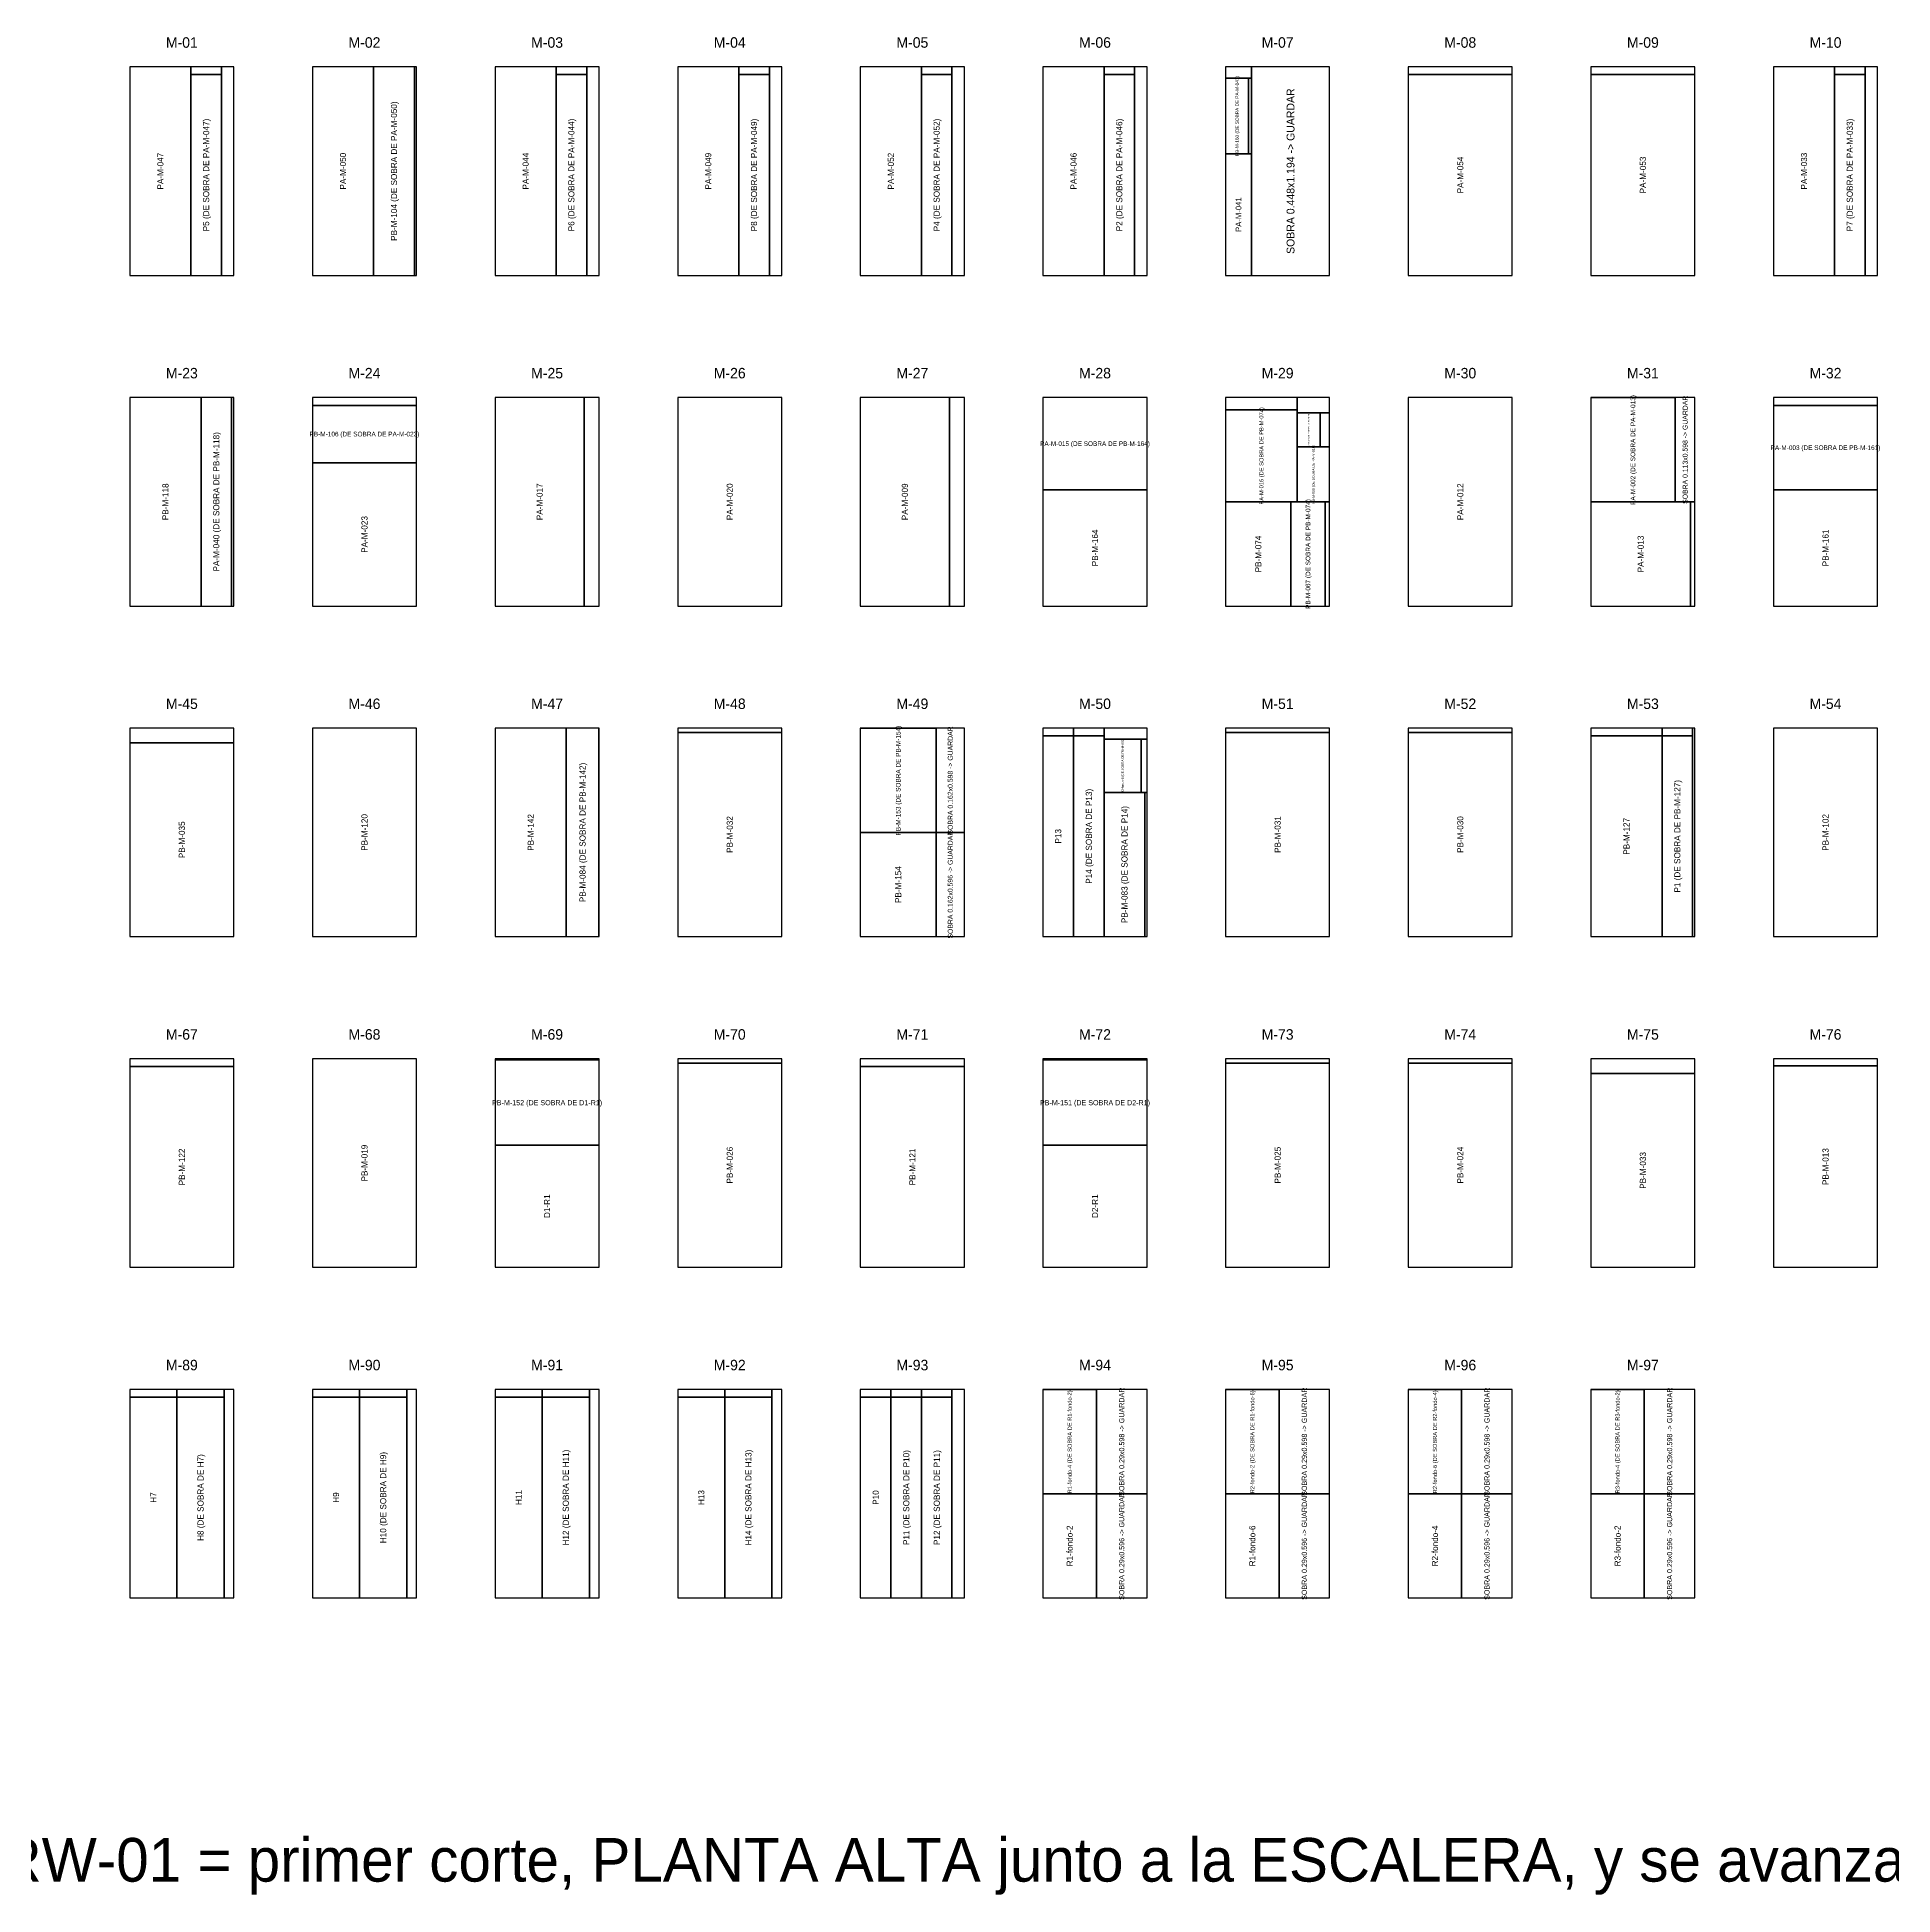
# Model space of a CAD drawing. Header units: metres. Extents: x 261.3 to 349, y -132.1 to -56.9.
# Drawn here: x 271.94 to 282.57, y -85.24 to -74.6 of the extents above; entities that cross this region are included whole.
import ezdxf
from ezdxf.enums import TextEntityAlignment as Align

# ---------------------------------------------------------------- set-up
doc = ezdxf.new("R2010")
doc.units = ezdxf.units.M
for name, color, linetype in [('PLAN-CORTE-DESPERDICIO', 1, 'Continuous'), ('PLAN-CORTE-PIEZAS-A-ABRIR', 7, 'Continuous'), ('PLAN-CORTE-RECORTES', 3, 'Continuous'), ('PLAN-CORTE-SOBRANTES', 2, 'Continuous'), ('PLAN-CORTE-TEXTOS', 5, 'Continuous')]:
    doc.layers.add(name, color=color, linetype=linetype)

msp = doc.modelspace()

# ---------------------------------------------------------------- linework, layer by layer
at = {"layer": 'PLAN-CORTE-DESPERDICIO'}
for points in [[(272.821, -74.815), (272.996, -74.815), (272.996, -74.771), (272.821, -74.771)], [(272.996, -75.965), (273.067, -75.965), (273.067, -74.771), (272.996, -74.771)], [(274.101, -75.965), (274.113, -75.965), (274.113, -74.771), (274.101, -74.771)], [(274.913, -74.815), (275.088, -74.815), (275.088, -74.771), (274.913, -74.771)], [(275.088, -75.965), (275.159, -75.965), (275.159, -74.771), (275.088, -74.771)], [(275.959, -74.815), (276.134, -74.815), (276.134, -74.771), (275.959, -74.771)], [(276.134, -75.965), (276.205, -75.965), (276.205, -74.771), (276.134, -74.771)], [(277.005, -74.815), (277.18, -74.815), (277.18, -74.771), (277.005, -74.771)], [(277.18, -75.965), (277.251, -75.965), (277.251, -74.771), (277.18, -74.771)], [(278.051, -74.815), (278.226, -74.815), (278.226, -74.771), (278.051, -74.771)], [(278.226, -75.965), (278.297, -75.965), (278.297, -74.771), (278.226, -74.771)], [(278.747, -74.835), (278.895, -74.835), (278.895, -74.771), (278.747, -74.771)], [(279.793, -74.815), (280.389, -74.815), (280.389, -74.771), (279.793, -74.771)], [(280.839, -74.815), (281.435, -74.815), (281.435, -74.771), (280.839, -74.771)], [(282.235, -74.815), (282.41, -74.815), (282.41, -74.771), (282.235, -74.771)], [(282.41, -75.965), (282.481, -75.965), (282.481, -74.771), (282.41, -74.771)], [(278.879, -75.269), (278.895, -75.269), (278.895, -74.835), (278.879, -74.835)], [(273.053, -77.859), (273.067, -77.859), (273.067, -76.665), (273.053, -76.665)], [(273.517, -76.71), (274.113, -76.71), (274.113, -76.665), (273.517, -76.665)], [(275.073, -77.859), (275.159, -77.859), (275.159, -76.665), (275.073, -76.665)], [(277.165, -77.859), (277.251, -77.859), (277.251, -76.665), (277.165, -76.665)], [(278.747, -76.735), (279.157, -76.735), (279.157, -76.665), (278.747, -76.665)], [(279.157, -76.753), (279.343, -76.753), (279.343, -76.665), (279.157, -76.665)], [(281.885, -76.71), (282.481, -76.71), (282.481, -76.665), (281.885, -76.665)], [(279.289, -76.947), (279.343, -76.947), (279.343, -76.753), (279.289, -76.753)], [(279.317, -77.859), (279.343, -77.859), (279.343, -77.263), (279.317, -77.263)], [(281.409, -77.859), (281.435, -77.859), (281.435, -77.263), (281.409, -77.263)], [(272.471, -78.643), (273.067, -78.643), (273.067, -78.559), (272.471, -78.559)], [(275.609, -78.583), (276.205, -78.583), (276.205, -78.559), (275.609, -78.559)], [(277.701, -78.603), (277.876, -78.603), (277.876, -78.559), (277.701, -78.559)], [(277.876, -78.603), (278.051, -78.603), (278.051, -78.559), (277.876, -78.559)], [(278.051, -78.621), (278.297, -78.621), (278.297, -78.559), (278.051, -78.559)], [(278.263, -78.927), (278.297, -78.927), (278.297, -78.621), (278.263, -78.621)], [(278.747, -78.583), (279.343, -78.583), (279.343, -78.559), (278.747, -78.559)], [(279.793, -78.583), (280.389, -78.583), (280.389, -78.559), (279.793, -78.559)], [(280.839, -78.603), (281.247, -78.603), (281.247, -78.559), (280.839, -78.559)], [(281.247, -78.603), (281.422, -78.603), (281.422, -78.559), (281.247, -78.559)], [(281.422, -79.753), (281.435, -79.753), (281.435, -78.559), (281.422, -78.559)], [(278.285, -79.753), (278.297, -79.753), (278.297, -78.927), (278.285, -78.927)], [(272.471, -80.497), (273.067, -80.497), (273.067, -80.453), (272.471, -80.453)], [(275.609, -80.477), (276.205, -80.477), (276.205, -80.453), (275.609, -80.453)], [(276.655, -80.497), (277.251, -80.497), (277.251, -80.453), (276.655, -80.453)], [(278.747, -80.477), (279.343, -80.477), (279.343, -80.453), (278.747, -80.453)], [(279.793, -80.477), (280.389, -80.477), (280.389, -80.453), (279.793, -80.453)], [(280.839, -80.537), (281.435, -80.537), (281.435, -80.453), (280.839, -80.453)], [(281.885, -80.493), (282.481, -80.493), (282.481, -80.453), (281.885, -80.453)], [(272.471, -82.391), (272.741, -82.391), (272.741, -82.347), (272.471, -82.347)], [(272.741, -82.391), (273.011, -82.391), (273.011, -82.347), (272.741, -82.347)], [(273.011, -83.541), (273.067, -83.541), (273.067, -82.347), (273.011, -82.347)], [(273.517, -82.391), (273.787, -82.391), (273.787, -82.347), (273.517, -82.347)], [(273.787, -82.391), (274.057, -82.391), (274.057, -82.347), (273.787, -82.347)], [(274.057, -83.541), (274.113, -83.541), (274.113, -82.347), (274.057, -82.347)], [(274.563, -82.391), (274.833, -82.391), (274.833, -82.347), (274.563, -82.347)], [(274.833, -82.391), (275.103, -82.391), (275.103, -82.347), (274.833, -82.347)], [(275.103, -83.541), (275.159, -83.541), (275.159, -82.347), (275.103, -82.347)], [(275.609, -82.391), (275.879, -82.391), (275.879, -82.347), (275.609, -82.347)], [(275.879, -82.391), (276.149, -82.391), (276.149, -82.347), (275.879, -82.347)], [(276.149, -83.541), (276.205, -83.541), (276.205, -82.347), (276.149, -82.347)], [(276.655, -82.391), (276.83, -82.391), (276.83, -82.347), (276.655, -82.347)], [(276.83, -82.391), (277.005, -82.391), (277.005, -82.347), (276.83, -82.347)], [(277.005, -82.391), (277.18, -82.391), (277.18, -82.347), (277.005, -82.347)], [(277.18, -83.541), (277.251, -83.541), (277.251, -82.347), (277.18, -82.347)]]:
    msp.add_lwpolyline(points, close=True, dxfattribs=at)
at = {"layer": 'PLAN-CORTE-PIEZAS-A-ABRIR'}
for points in [[(272.471, -75.965), (273.067, -75.965), (273.067, -74.771), (272.471, -74.771)], [(273.517, -75.965), (274.113, -75.965), (274.113, -74.771), (273.517, -74.771)], [(274.563, -75.965), (275.159, -75.965), (275.159, -74.771), (274.563, -74.771)], [(275.609, -75.965), (276.205, -75.965), (276.205, -74.771), (275.609, -74.771)], [(276.655, -75.965), (277.251, -75.965), (277.251, -74.771), (276.655, -74.771)], [(277.701, -75.965), (278.297, -75.965), (278.297, -74.771), (277.701, -74.771)], [(278.747, -75.965), (279.343, -75.965), (279.343, -74.771), (278.747, -74.771)], [(279.793, -75.965), (280.389, -75.965), (280.389, -74.771), (279.793, -74.771)], [(280.839, -75.965), (281.435, -75.965), (281.435, -74.771), (280.839, -74.771)], [(281.885, -75.965), (282.481, -75.965), (282.481, -74.771), (281.885, -74.771)], [(272.471, -77.859), (273.067, -77.859), (273.067, -76.665), (272.471, -76.665)], [(273.517, -77.859), (274.113, -77.859), (274.113, -76.665), (273.517, -76.665)], [(274.563, -77.859), (275.159, -77.859), (275.159, -76.665), (274.563, -76.665)], [(275.609, -77.859), (276.205, -77.859), (276.205, -76.665), (275.609, -76.665)], [(276.655, -77.859), (277.251, -77.859), (277.251, -76.665), (276.655, -76.665)], [(277.701, -77.859), (278.297, -77.859), (278.297, -76.665), (277.701, -76.665)], [(278.747, -77.859), (279.343, -77.859), (279.343, -76.665), (278.747, -76.665)], [(279.793, -77.859), (280.389, -77.859), (280.389, -76.665), (279.793, -76.665)], [(280.839, -77.859), (281.435, -77.859), (281.435, -76.665), (280.839, -76.665)], [(281.885, -77.859), (282.481, -77.859), (282.481, -76.665), (281.885, -76.665)], [(272.471, -79.753), (273.067, -79.753), (273.067, -78.559), (272.471, -78.559)], [(273.517, -79.753), (274.113, -79.753), (274.113, -78.559), (273.517, -78.559)], [(274.563, -79.753), (275.159, -79.753), (275.159, -78.559), (274.563, -78.559)], [(275.609, -79.753), (276.205, -79.753), (276.205, -78.559), (275.609, -78.559)], [(276.655, -79.753), (277.251, -79.753), (277.251, -78.559), (276.655, -78.559)], [(277.701, -79.753), (278.297, -79.753), (278.297, -78.559), (277.701, -78.559)], [(278.747, -79.753), (279.343, -79.753), (279.343, -78.559), (278.747, -78.559)], [(279.793, -79.753), (280.389, -79.753), (280.389, -78.559), (279.793, -78.559)], [(280.839, -79.753), (281.435, -79.753), (281.435, -78.559), (280.839, -78.559)], [(281.885, -79.753), (282.481, -79.753), (282.481, -78.559), (281.885, -78.559)], [(272.471, -81.647), (273.067, -81.647), (273.067, -80.453), (272.471, -80.453)], [(273.517, -81.647), (274.113, -81.647), (274.113, -80.453), (273.517, -80.453)], [(274.563, -81.647), (275.159, -81.647), (275.159, -80.453), (274.563, -80.453)], [(275.609, -81.647), (276.205, -81.647), (276.205, -80.453), (275.609, -80.453)], [(276.655, -81.647), (277.251, -81.647), (277.251, -80.453), (276.655, -80.453)], [(277.701, -81.647), (278.297, -81.647), (278.297, -80.453), (277.701, -80.453)], [(278.747, -81.647), (279.343, -81.647), (279.343, -80.453), (278.747, -80.453)], [(279.793, -81.647), (280.389, -81.647), (280.389, -80.453), (279.793, -80.453)], [(280.839, -81.647), (281.435, -81.647), (281.435, -80.453), (280.839, -80.453)], [(281.885, -81.647), (282.481, -81.647), (282.481, -80.453), (281.885, -80.453)], [(272.471, -83.541), (273.067, -83.541), (273.067, -82.347), (272.471, -82.347)], [(273.517, -83.541), (274.113, -83.541), (274.113, -82.347), (273.517, -82.347)], [(274.563, -83.541), (275.159, -83.541), (275.159, -82.347), (274.563, -82.347)], [(275.609, -83.541), (276.205, -83.541), (276.205, -82.347), (275.609, -82.347)], [(276.655, -83.541), (277.251, -83.541), (277.251, -82.347), (276.655, -82.347)], [(277.701, -83.541), (278.297, -83.541), (278.297, -82.347), (277.701, -82.347)], [(278.747, -83.541), (279.343, -83.541), (279.343, -82.347), (278.747, -82.347)], [(279.793, -83.541), (280.389, -83.541), (280.389, -82.347), (279.793, -82.347)], [(280.839, -83.541), (281.435, -83.541), (281.435, -82.347), (280.839, -82.347)]]:
    msp.add_lwpolyline(points, close=True, dxfattribs=at)
at = {"layer": 'PLAN-CORTE-RECORTES'}
for points in [[(272.471, -75.965), (272.821, -75.965), (272.821, -74.771), (272.471, -74.771)], [(273.517, -75.965), (273.867, -75.965), (273.867, -74.771), (273.517, -74.771)], [(273.867, -75.965), (274.101, -75.965), (274.101, -74.771), (273.867, -74.771)], [(274.563, -75.965), (274.913, -75.965), (274.913, -74.771), (274.563, -74.771)], [(275.609, -75.965), (275.959, -75.965), (275.959, -74.771), (275.609, -74.771)], [(276.655, -75.965), (277.005, -75.965), (277.005, -74.771), (276.655, -74.771)], [(277.701, -75.965), (278.051, -75.965), (278.051, -74.771), (277.701, -74.771)], [(281.885, -75.965), (282.235, -75.965), (282.235, -74.771), (281.885, -74.771)], [(272.821, -75.965), (272.996, -75.965), (272.996, -74.815), (272.821, -74.815)], [(274.913, -75.965), (275.088, -75.965), (275.088, -74.815), (274.913, -74.815)], [(275.959, -75.965), (276.134, -75.965), (276.134, -74.815), (275.959, -74.815)], [(277.005, -75.965), (277.18, -75.965), (277.18, -74.815), (277.005, -74.815)], [(278.051, -75.965), (278.226, -75.965), (278.226, -74.815), (278.051, -74.815)], [(278.747, -75.269), (278.879, -75.269), (278.879, -74.835), (278.747, -74.835)], [(279.793, -75.965), (280.389, -75.965), (280.389, -74.815), (279.793, -74.815)], [(280.839, -75.965), (281.435, -75.965), (281.435, -74.815), (280.839, -74.815)], [(282.235, -75.965), (282.41, -75.965), (282.41, -74.815), (282.235, -74.815)], [(278.747, -75.965), (278.895, -75.965), (278.895, -75.269), (278.747, -75.269)], [(272.471, -77.859), (272.879, -77.859), (272.879, -76.665), (272.471, -76.665)], [(272.879, -77.859), (273.053, -77.859), (273.053, -76.665), (272.879, -76.665)], [(273.517, -77.038), (274.113, -77.038), (274.113, -76.71), (273.517, -76.71)], [(274.563, -77.859), (275.073, -77.859), (275.073, -76.665), (274.563, -76.665)], [(275.609, -77.859), (276.205, -77.859), (276.205, -76.665), (275.609, -76.665)], [(276.655, -77.859), (277.165, -77.859), (277.165, -76.665), (276.655, -76.665)], [(277.701, -77.193), (278.297, -77.193), (278.297, -76.665), (277.701, -76.665)], [(279.793, -77.859), (280.389, -77.859), (280.389, -76.665), (279.793, -76.665)], [(280.839, -77.263), (281.322, -77.263), (281.322, -76.667), (280.839, -76.667)], [(281.885, -77.193), (282.481, -77.193), (282.481, -76.71), (281.885, -76.71)], [(278.747, -77.263), (279.157, -77.263), (279.157, -76.735), (278.747, -76.735)], [(279.157, -76.947), (279.289, -76.947), (279.289, -76.753), (279.157, -76.753)], [(273.517, -77.859), (274.113, -77.859), (274.113, -77.038), (273.517, -77.038)], [(279.157, -77.263), (279.343, -77.263), (279.343, -76.947), (279.157, -76.947)], [(277.701, -77.859), (278.297, -77.859), (278.297, -77.193), (277.701, -77.193)], [(281.885, -77.859), (282.481, -77.859), (282.481, -77.193), (281.885, -77.193)], [(278.747, -77.859), (279.121, -77.859), (279.121, -77.263), (278.747, -77.263)], [(279.121, -77.859), (279.317, -77.859), (279.317, -77.263), (279.121, -77.263)], [(280.839, -77.859), (281.409, -77.859), (281.409, -77.263), (280.839, -77.263)], [(273.517, -79.753), (274.113, -79.753), (274.113, -78.559), (273.517, -78.559)], [(274.563, -79.753), (274.971, -79.753), (274.971, -78.559), (274.563, -78.559)], [(274.971, -79.753), (275.157, -79.753), (275.157, -78.559), (274.971, -78.559)], [(275.609, -79.753), (276.205, -79.753), (276.205, -78.583), (275.609, -78.583)], [(276.655, -79.157), (277.089, -79.157), (277.089, -78.561), (276.655, -78.561)], [(277.701, -79.753), (277.876, -79.753), (277.876, -78.603), (277.701, -78.603)], [(277.876, -79.753), (278.051, -79.753), (278.051, -78.603), (277.876, -78.603)], [(278.051, -78.927), (278.263, -78.927), (278.263, -78.621), (278.051, -78.621)], [(278.747, -79.753), (279.343, -79.753), (279.343, -78.583), (278.747, -78.583)], [(279.793, -79.753), (280.389, -79.753), (280.389, -78.583), (279.793, -78.583)], [(280.839, -79.753), (281.247, -79.753), (281.247, -78.603), (280.839, -78.603)], [(281.247, -79.753), (281.422, -79.753), (281.422, -78.603), (281.247, -78.603)], [(281.885, -79.753), (282.481, -79.753), (282.481, -78.559), (281.885, -78.559)], [(272.471, -79.753), (273.067, -79.753), (273.067, -78.643), (272.471, -78.643)], [(278.051, -79.753), (278.285, -79.753), (278.285, -78.927), (278.051, -78.927)], [(276.655, -79.753), (277.089, -79.753), (277.089, -79.157), (276.655, -79.157)], [(272.471, -81.647), (273.067, -81.647), (273.067, -80.497), (272.471, -80.497)], [(273.517, -81.647), (274.113, -81.647), (274.113, -80.453), (273.517, -80.453)], [(274.563, -80.947), (275.159, -80.947), (275.159, -80.461), (274.563, -80.461)], [(275.609, -81.647), (276.205, -81.647), (276.205, -80.477), (275.609, -80.477)], [(276.655, -81.647), (277.251, -81.647), (277.251, -80.497), (276.655, -80.497)], [(277.701, -80.947), (278.297, -80.947), (278.297, -80.461), (277.701, -80.461)], [(278.747, -81.647), (279.343, -81.647), (279.343, -80.477), (278.747, -80.477)], [(279.793, -81.647), (280.389, -81.647), (280.389, -80.477), (279.793, -80.477)], [(280.839, -81.647), (281.435, -81.647), (281.435, -80.537), (280.839, -80.537)], [(281.885, -81.647), (282.481, -81.647), (282.481, -80.493), (281.885, -80.493)], [(274.563, -81.647), (275.159, -81.647), (275.159, -80.947), (274.563, -80.947)], [(277.701, -81.647), (278.297, -81.647), (278.297, -80.947), (277.701, -80.947)], [(277.701, -82.945), (278.007, -82.945), (278.007, -82.349), (277.701, -82.349)], [(278.747, -82.945), (279.053, -82.945), (279.053, -82.349), (278.747, -82.349)], [(279.793, -82.945), (280.099, -82.945), (280.099, -82.349), (279.793, -82.349)], [(280.839, -82.945), (281.145, -82.945), (281.145, -82.349), (280.839, -82.349)], [(272.471, -83.541), (272.741, -83.541), (272.741, -82.391), (272.471, -82.391)], [(272.741, -83.541), (273.011, -83.541), (273.011, -82.391), (272.741, -82.391)], [(273.517, -83.541), (273.787, -83.541), (273.787, -82.391), (273.517, -82.391)], [(273.787, -83.541), (274.057, -83.541), (274.057, -82.391), (273.787, -82.391)], [(274.563, -83.541), (274.833, -83.541), (274.833, -82.391), (274.563, -82.391)], [(274.833, -83.541), (275.103, -83.541), (275.103, -82.391), (274.833, -82.391)], [(275.609, -83.541), (275.879, -83.541), (275.879, -82.391), (275.609, -82.391)], [(275.879, -83.541), (276.149, -83.541), (276.149, -82.391), (275.879, -82.391)], [(276.655, -83.541), (276.83, -83.541), (276.83, -82.391), (276.655, -82.391)], [(276.83, -83.541), (277.005, -83.541), (277.005, -82.391), (276.83, -82.391)], [(277.005, -83.541), (277.18, -83.541), (277.18, -82.391), (277.005, -82.391)], [(277.701, -83.541), (278.007, -83.541), (278.007, -82.945), (277.701, -82.945)], [(278.747, -83.541), (279.053, -83.541), (279.053, -82.945), (278.747, -82.945)], [(279.793, -83.541), (280.099, -83.541), (280.099, -82.945), (279.793, -82.945)], [(280.839, -83.541), (281.145, -83.541), (281.145, -82.945), (280.839, -82.945)]]:
    msp.add_lwpolyline(points, close=True, dxfattribs=at)
at = {"layer": 'PLAN-CORTE-SOBRANTES'}
for points in [[(278.895, -75.965), (279.343, -75.965), (279.343, -74.771), (278.895, -74.771)], [(281.322, -77.263), (281.435, -77.263), (281.435, -76.665), (281.322, -76.665)], [(277.089, -79.157), (277.251, -79.157), (277.251, -78.559), (277.089, -78.559)], [(277.089, -79.753), (277.251, -79.753), (277.251, -79.157), (277.089, -79.157)], [(278.007, -82.945), (278.297, -82.945), (278.297, -82.347), (278.007, -82.347)], [(279.053, -82.945), (279.343, -82.945), (279.343, -82.347), (279.053, -82.347)], [(280.099, -82.945), (280.389, -82.945), (280.389, -82.347), (280.099, -82.347)], [(281.145, -82.945), (281.435, -82.945), (281.435, -82.347), (281.145, -82.347)], [(278.007, -83.541), (278.297, -83.541), (278.297, -82.945), (278.007, -82.945)], [(279.053, -83.541), (279.343, -83.541), (279.343, -82.945), (279.053, -82.945)], [(280.099, -83.541), (280.389, -83.541), (280.389, -82.945), (280.099, -82.945)], [(281.145, -83.541), (281.435, -83.541), (281.435, -82.945), (281.145, -82.945)]]:
    msp.add_lwpolyline(points, close=True, dxfattribs=at)

# ---------------------------------------------------------------- texts
at = {"layer": 'PLAN-CORTE-TEXTOS'}
for s, height, p in [('M-01', 0.06, (272.769, -74.631)), ('M-02', 0.06, (273.815, -74.631)), ('M-03', 0.06, (274.861, -74.631)), ('M-04', 0.06, (275.907, -74.631)), ('M-05', 0.06, (276.953, -74.631)), ('M-06', 0.06, (277.999, -74.631)), ('M-07', 0.06, (279.045, -74.631)), ('M-08', 0.06, (280.091, -74.631)), ('M-09', 0.06, (281.137, -74.631)), ('M-10', 0.06, (282.183, -74.631)), ('M-23', 0.06, (272.769, -76.525)), ('M-24', 0.06, (273.815, -76.525)), ('M-25', 0.06, (274.861, -76.525)), ('M-26', 0.06, (275.907, -76.525)), ('M-27', 0.06, (276.953, -76.525)), ('M-28', 0.06, (277.999, -76.525)), ('M-29', 0.06, (279.045, -76.525)), ('M-30', 0.06, (280.091, -76.525)), ('M-31', 0.06, (281.137, -76.525)), ('M-32', 0.06, (282.183, -76.525)), ('PB-M-106 (DE SOBRA DE PA-M-023)', 0.0267, (273.815, -76.874)), ('PA-M-015 (DE SOBRA DE PB-M-164)', 0.0267, (277.999, -76.929)), ('PA-M-003 (DE SOBRA DE PB-M-161)', 0.0267, (282.183, -76.952)), ('M-45', 0.06, (272.769, -78.419)), ('M-46', 0.06, (273.815, -78.419)), ('M-47', 0.06, (274.861, -78.419)), ('M-48', 0.06, (275.907, -78.419)), ('M-49', 0.06, (276.953, -78.419)), ('M-50', 0.06, (277.999, -78.419)), ('M-51', 0.06, (279.045, -78.419)), ('M-52', 0.06, (280.091, -78.419)), ('M-53', 0.06, (281.137, -78.419)), ('M-54', 0.06, (282.183, -78.419)), ('M-67', 0.06, (272.769, -80.313)), ('M-68', 0.06, (273.815, -80.313)), ('M-69', 0.06, (274.861, -80.313)), ('M-70', 0.06, (275.907, -80.313)), ('M-71', 0.06, (276.953, -80.313)), ('M-72', 0.06, (277.999, -80.313)), ('M-73', 0.06, (279.045, -80.313)), ('M-74', 0.06, (280.091, -80.313)), ('M-75', 0.06, (281.137, -80.313)), ('M-76', 0.06, (282.183, -80.313)), ('PB-M-152 (DE SOBRA DE D1-R1)', 0.02956, (274.861, -80.704)), ('PB-M-151 (DE SOBRA DE D2-R1)', 0.02956, (277.999, -80.704)), ('M-89', 0.06, (272.769, -82.207)), ('M-90', 0.06, (273.815, -82.207)), ('M-91', 0.06, (274.861, -82.207)), ('M-92', 0.06, (275.907, -82.207)), ('M-93', 0.06, (276.953, -82.207)), ('M-94', 0.06, (277.999, -82.207)), ('M-95', 0.06, (279.045, -82.207)), ('M-96', 0.06, (280.091, -82.207)), ('M-97', 0.06, (281.137, -82.207)), ('PLAN DE CORTE - ROYAL WALNUT  (48 piezas a abrir EN ORDEN: RW-01 = primer corte, PLANTA ALTA junto a la ESCALERA, y se avanza alejandose; al terminar P.A. sigue P.B.; amarillo = SOBRANTE con su medida -> GUARDAR EN RESERVA; rojo = desperdicio)', 0.25, (281.471, -85.041))]:
    msp.add_text(s, height=height, dxfattribs=at).set_placement(p, align=Align.MIDDLE_CENTER)
for s, height, p in [('PB-M-160 (DE SOBRA DE PA-M-041)', 0.01944, (278.813, -75.052)), ('SOBRA 0.448x1.194 -> GUARDAR', 0.045, (279.119, -75.368)), ('PB-M-104 (DE SOBRA DE PA-M-050)', 0.035, (273.984, -75.368)), ('P5 (DE SOBRA DE PA-M-047)', 0.035, (272.908, -75.39)), ('P6 (DE SOBRA DE PA-M-044)', 0.035, (275, -75.39)), ('P8 (DE SOBRA DE PA-M-049)', 0.035, (276.046, -75.39)), ('P4 (DE SOBRA DE PA-M-052)', 0.035, (277.092, -75.39)), ('P2 (DE SOBRA DE PA-M-046)', 0.035, (278.138, -75.39)), ('P7 (DE SOBRA DE PA-M-033)', 0.035, (282.322, -75.39)), ('PA-M-047', 0.035, (272.646, -75.368)), ('PA-M-050', 0.035, (273.692, -75.368)), ('PA-M-044', 0.035, (274.738, -75.368)), ('PA-M-049', 0.035, (275.784, -75.368)), ('PA-M-052', 0.035, (276.83, -75.368)), ('PA-M-046', 0.035, (277.876, -75.368)), ('PA-M-054', 0.035, (280.091, -75.39)), ('PA-M-053', 0.035, (281.137, -75.39)), ('PA-M-033', 0.035, (282.06, -75.368)), ('PA-M-041', 0.0329, (278.821, -75.617)), ('PA-M-002 (DE SOBRA DE PA-M-013)', 0.0267, (281.08, -76.965)), ('SOBRA 0.113x0.598 -> GUARDAR', 0.02848, (281.379, -76.964)), ('PA-M-016 (DE SOBRA DE PB-M-074)', 0.02366, (278.952, -76.999)), ('PB-M-071 (DE SOBRA DE PB-M-090)', 0.00869, (279.223, -76.85)), ('PA-M-040 (DE SOBRA DE PB-M-118)', 0.035, (272.966, -77.262)), ('PB-M-090 (DE SOBRA DE PA-M-016)', 0.01416, (279.25, -77.105)), ('PB-M-118', 0.035, (272.675, -77.262)), ('PA-M-017', 0.035, (274.818, -77.262)), ('PA-M-020', 0.035, (275.907, -77.262)), ('PA-M-009', 0.035, (276.91, -77.262)), ('PA-M-012', 0.035, (280.091, -77.262)), ('PA-M-023', 0.035, (273.815, -77.449)), ('PB-M-067 (DE SOBRA DE PB-M-074)', 0.0267, (279.219, -77.561)), ('PB-M-164', 0.035, (277.999, -77.526)), ('PB-M-074', 0.035, (278.934, -77.561)), ('PA-M-013', 0.035, (281.124, -77.561)), ('PB-M-161', 0.035, (282.183, -77.526)), ('PB-M-153 (DE SOBRA DE PB-M-154)', 0.0267, (276.872, -78.859)), ('SOBRA 0.162x0.598 -> GUARDAR', 0.02848, (277.17, -78.858)), ('R2-fondo-8 (DE SOBRA DE PB-M-083)', 0.01288, (278.157, -78.774)), ('PB-M-084 (DE SOBRA DE PB-M-142)', 0.035, (275.064, -79.156)), ('P14 (DE SOBRA DE P13)', 0.035, (277.964, -79.178)), ('P1 (DE SOBRA DE PB-M-127)', 0.035, (281.334, -79.178)), ('PB-M-120', 0.035, (273.815, -79.156)), ('PB-M-142', 0.035, (274.767, -79.156)), ('PB-M-083 (DE SOBRA DE P14)', 0.035, (278.168, -79.34)), ('PB-M-030', 0.035, (280.091, -79.168)), ('PB-M-102', 0.035, (282.183, -79.156)), ('PB-M-035', 0.035, (272.769, -79.198)), ('PB-M-032', 0.035, (275.907, -79.168)), ('SOBRA 0.162x0.596 -> GUARDAR', 0.02838, (277.17, -79.455)), ('P13', 0.035, (277.788, -79.178)), ('PB-M-031', 0.035, (279.045, -79.168)), ('PB-M-127', 0.035, (281.043, -79.178)), ('PB-M-154', 0.035, (276.872, -79.455)), ('PB-M-122', 0.035, (272.769, -81.072)), ('PB-M-019', 0.035, (273.815, -81.05)), ('PB-M-026', 0.035, (275.907, -81.062)), ('PB-M-121', 0.035, (276.953, -81.072)), ('PB-M-025', 0.035, (279.045, -81.062)), ('PB-M-024', 0.035, (280.091, -81.062)), ('PB-M-013', 0.035, (282.183, -81.07)), ('PB-M-033', 0.035, (281.137, -81.092)), ('D1-R1', 0.035, (274.861, -81.297)), ('D2-R1', 0.035, (277.999, -81.297)), ('R1-fondo-4 (DE SOBRA DE R1-fondo-2)', 0.02365, (277.854, -82.647)), ('SOBRA 0.29x0.598 -> GUARDAR', 0.02953, (278.152, -82.646)), ('R2-fondo-2 (DE SOBRA DE R1-fondo-6)', 0.02365, (278.9, -82.647)), ('SOBRA 0.29x0.598 -> GUARDAR', 0.02953, (279.198, -82.646)), ('R2-fondo-6 (DE SOBRA DE R2-fondo-4)', 0.02365, (279.946, -82.647)), ('SOBRA 0.29x0.598 -> GUARDAR', 0.02953, (280.244, -82.646)), ('R3-fondo-4 (DE SOBRA DE R3-fondo-2)', 0.02365, (280.992, -82.647)), ('SOBRA 0.29x0.598 -> GUARDAR', 0.02953, (281.29, -82.646)), ('H8 (DE SOBRA DE H7)', 0.035, (272.876, -82.966)), ('H10 (DE SOBRA DE H9)', 0.035, (273.922, -82.966)), ('H12 (DE SOBRA DE H11)', 0.035, (274.968, -82.966)), ('H14 (DE SOBRA DE H13)', 0.035, (276.014, -82.966)), ('P11 (DE SOBRA DE P10)', 0.035, (276.918, -82.966)), ('P12 (DE SOBRA DE P11)', 0.035, (277.093, -82.966)), ('H7', 0.035, (272.606, -82.966)), ('H9', 0.035, (273.652, -82.966)), ('H11', 0.035, (274.698, -82.966)), ('H13', 0.035, (275.744, -82.966)), ('P10', 0.035, (276.743, -82.966)), ('SOBRA 0.29x0.596 -> GUARDAR', 0.02943, (278.152, -83.243)), ('SOBRA 0.29x0.596 -> GUARDAR', 0.02943, (279.198, -83.243)), ('SOBRA 0.29x0.596 -> GUARDAR', 0.02943, (280.244, -83.243)), ('SOBRA 0.29x0.596 -> GUARDAR', 0.02943, (281.29, -83.243)), ('R1-fondo-2', 0.035, (277.854, -83.243)), ('R1-fondo-6', 0.035, (278.9, -83.243)), ('R2-fondo-4', 0.035, (279.946, -83.243)), ('R3-fondo-2', 0.035, (280.992, -83.243))]:
    msp.add_text(s, height=height, rotation=90, dxfattribs=at).set_placement(p, align=Align.MIDDLE_CENTER)

doc.saveas('drawing.dxf')
